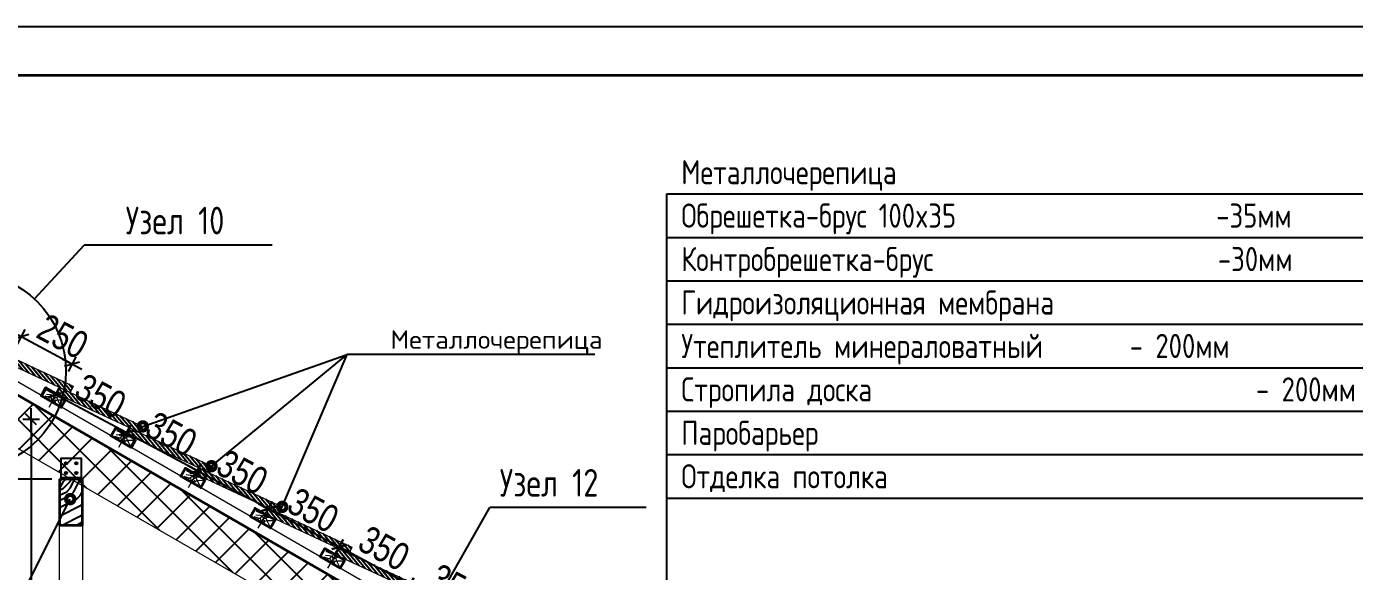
# Model space of a CAD drawing. Extents: x -12289450 to -10763036, y -7834513 to -6150123.
# Drawn here: x -10928053 to -10922280, y -7674632 to -7672261 of the extents above; entities that cross this region are included whole.
import ezdxf

# ---------------------------------------------------------------- set-up
doc = ezdxf.new("R2010")
doc.units = 0
doc.header["$LTSCALE"] = 25
doc.header["$PDMODE"] = 35
doc.layers.get('DefPoints').update_dxf_attribs({"color": 10, "lineweight": 30})
for name, color, linetype in [('004-ВСПЛИНИИ', 15, 'Continuous'), ('005-РАЗМЕРЫ', 252, 'Continuous'), ('008-ШТРИХОВКА', 252, 'Continuous'), ('1рамка1', 7, 'Continuous'), ('Annotation - Text', 7, 'Continuous'), ('ArchiCAD', 7, 'Continuous'), ('Крыши', 7, 'Continuous'), ('Новое', 51, 'Continuous'), ('Примечания', 7, 'Continuous')]:
    doc.layers.add(name, color=color, linetype=linetype)
for name, color, linetype, lineweight in [('RAZMER', 7, 'Continuous', 9), ('Перегор', 4, 'Continuous', 20), ('Стена', 7, 'Continuous', 5), ('СТЕНЫ', 5, 'Continuous', 40), ('тонкий', 114, 'Continuous', 20), ('Штрих', 9, 'Continuous', 13)]:
    doc.layers.add(name, color=color, linetype=linetype, lineweight=lineweight)
doc.styles.add('GOST 2.304', font='cs_gost2304.shx')
doc.styles.get("Standard").update_dxf_attribs({"font": 'arial.ttf'})
doc.styles.add('TXT0', font='txt', dxfattribs={"width": 0.8})
doc.dimstyles.new('Копия 3 РАЗМЕРЫ 3', dxfattribs={"dimscale": 30, "dimtxt": 4, "dimasz": 0.08, "dimexe": 0, "dimexo": 0, "dimgap": 0.9, "dimtad": 1, "dimdec": 0, "dimzin": 0, "dimdsep": 46, "dimtxsty": 'TXT0', "dimblk1": 'A8MITTA', "dimblk2": 'A8MITTA', "dimsah": 1, "dimcen": 0.3, "dimse1": 1, "dimse2": 1, "dimadec": 0, "dimazin": 0, "dimtp": 6, "dimtm": 6, "dimtfac": 1, "dimtdec": 0, "dimtofl": 0, "dimtmove": 0, "dimatfit": 3, "dimldrblk": 'A8MITTA', "dimfxl": 0, "dimtolj": 1, "dimtzin": 0, "dimarcsym": 0})

# ---------------------------------------------------------------- blocks, each defined once
blk = doc.blocks.new('ytjtyj')
at = {"layer": 'Перегор', "linetype": 'Continuous'}
for p, q in [((-3.6, 13.4), (-21.6, 6.9)), ((-12.6, 10.2), (11.8, -56.9))]:
    blk.add_line(p, q, dxfattribs=at)
at = {"layer": 'Стена', "linetype": 'Continuous', "ltscale": 100}
blk.add_line((51.9, -12.5), (38.2, 25), dxfattribs=at)
blk.add_lwpolyline([(-55.8, -9.2), (-42.1, -46.8), (51.9, -12.5), (38.2, 25), (-55.8, -9.2)], close=True, dxfattribs=at)
at = {"layer": 'Штрих', "linetype": 'Continuous', "ltscale": 100}
for p, q in [((-10.2, 4.4), (-15.6, -3.3)), ((0.3, 8.6), (-10.2, 4.4)), ((2, -2.6), (-4.9, 6.5)), ((7.6, 8.6), (0.3, 8.6)), ((32.8, 15.1), (7.6, 8.6)), ((-20.7, -18.1), (-46.9, -13.8)), ((-18.6, -15.3), (-38.4, -41.9)), ((-20.7, -2.7), (-33.2, -0.9)), ((-15.6, -6.6), (-20.7, -2.7)), ((-15.1, -22.2), (-20.7, -18.1)), ((-15.6, -8.5), (-18.6, -15.3)), ((-15.6, -3.3), (-15.6, -8.5)), ((-7.2, -13), (-15.6, -6.6)), ((-9.5, -24.4), (-15.1, -22.2)), ((-8.9, -23.1), (-12.3, -30.7)), ((-12.3, -30.7), (-11.7, -34.8)), ((-0.7, -26.6), (-9.5, -24.4)), ((-9, -18.9), (-8.9, -23.1)), ((-1.7, -7.1), (-7.2, -13)), ((-1.2, -17.6), (-7.2, -13)), ((2, -2.6), (-1.7, -7.1)), ((8.3, -25.3), (-0.7, -26.6)), ((1.3, -25.2), (0.1, -30.6)), ((5.7, -20.6), (1.3, -25.2)), ((7.1, -0.5), (2, -2.6)), ((5.7, -5.8), (2, -2.6)), ((7.2, -9.7), (5.7, -5.8)), ((8.7, -14.8), (5.7, -20.6)), ((12.9, -0.7), (7.1, -0.5)), ((13.7, -13.8), (7.2, -9.7)), ((13.7, -13.8), (8.7, -14.8)), ((30.7, -2.1), (12.9, -0.7)), ((17.6, -17.7), (13.7, -13.8)), ((19.4, -13.8), (13.7, -13.8)), ((17.5, -23.8), (14, -25.5)), ((21.4, -22.6), (17.5, -23.8)), ((20.1, -23), (17.6, -17.7)), ((37.5, -10.5), (19.4, -13.8))]:
    blk.add_line(p, q, dxfattribs=at)
blk = doc.blocks.new('A8MITTA', base_point=(3180, 3140))
for p, q in [((3180, 3155), (3180, 3125)), ((3160, 3140), (3200, 3140)), ((3170, 3130), (3190, 3150))]:
    blk.add_line(p, q)
blk = doc.blocks.new('*D1011')
at = {"layer": '005-РАЗМЕРЫ', "color": 0, "lineweight": -2, "ltscale": 4, "transparency": 16777216}
blk.add_line((-10926079.4, -7674855.2), (-10926383.3, -7674691.9), dxfattribs=at)
at = {"layer": 'DefPoints', "color": 0, "ltscale": 4, "transparency": 16777216}
for p in [(-10926385.4, -7674690.8), (-10926417, -7674749.5), (-10926113.9, -7674924.5)]:
    blk.add_point(p, dxfattribs=at)
at = {"layer": '005-РАЗМЕРЫ', "color": 0, "lineweight": -2, "ltscale": 4, "transparency": 16777216, "xscale": 2.4, "yscale": 2.4, "zscale": 2.4}
for p, rotation in [((-10926385.4, -7674690.8), 151.7584222116496), ((-10926077.2, -7674856.3), 331.7584222116496)]:
    blk.add_blockref('A8MITTA', p, dxfattribs=dict(at, rotation=rotation))
at = {"layer": '005-РАЗМЕРЫ', "color": 0, "ltscale": 4, "transparency": 16777216, "insert": (-10926190.2, -7674696.9), "char_height": 120, "attachment_point": 5, "rotation": 331.75842, "style": 'TXT0'}
blk.add_mtext('\\A1;350', dxfattribs=at)
blk = doc.blocks.new('*D1012')
at = {"layer": '005-РАЗМЕРЫ', "color": 0, "lineweight": -2, "ltscale": 4, "transparency": 16777216}
blk.add_line((-10926387.5, -7674689.6), (-10926691.5, -7674526.3), dxfattribs=at)
at = {"layer": 'DefPoints', "color": 0, "ltscale": 4, "transparency": 16777216}
for p in [(-10926693.6, -7674525.2), (-10926720.1, -7674574.5), (-10926417, -7674749.5)]:
    blk.add_point(p, dxfattribs=at)
at = {"layer": '005-РАЗМЕРЫ', "color": 0, "lineweight": -2, "ltscale": 4, "transparency": 16777216, "xscale": 2.4, "yscale": 2.4, "zscale": 2.4}
for p, rotation in [((-10926693.6, -7674525.2), 151.7584222116496), ((-10926385.4, -7674690.8), 331.7584222116496)]:
    blk.add_blockref('A8MITTA', p, dxfattribs=dict(at, rotation=rotation))
at = {"layer": '005-РАЗМЕРЫ', "color": 0, "ltscale": 4, "transparency": 16777216, "insert": (-10926498.4, -7674531.3), "char_height": 120, "attachment_point": 5, "rotation": 331.75842, "style": 'TXT0'}
blk.add_mtext('\\A1;350', dxfattribs=at)
blk = doc.blocks.new('*D1013')
at = {"layer": '005-РАЗМЕРЫ', "color": 0, "lineweight": -2, "ltscale": 4, "transparency": 16777216}
blk.add_line((-10926695.7, -7674524.1), (-10926999.7, -7674360.8), dxfattribs=at)
at = {"layer": 'DefPoints', "color": 0, "ltscale": 4, "transparency": 16777216}
for p in [(-10927001.8, -7674359.7), (-10927023.2, -7674399.5), (-10926720.1, -7674574.5)]:
    blk.add_point(p, dxfattribs=at)
at = {"layer": '005-РАЗМЕРЫ', "color": 0, "lineweight": -2, "ltscale": 4, "transparency": 16777216, "xscale": 2.4, "yscale": 2.4, "zscale": 2.4}
for p, rotation in [((-10927001.8, -7674359.7), 151.7584222116496), ((-10926693.6, -7674525.2), 331.7584222116496)]:
    blk.add_blockref('A8MITTA', p, dxfattribs=dict(at, rotation=rotation))
at = {"layer": '005-РАЗМЕРЫ', "color": 0, "ltscale": 4, "transparency": 16777216, "insert": (-10926806.5, -7674365.8), "char_height": 120, "attachment_point": 5, "rotation": 331.75842, "style": 'TXT0'}
blk.add_mtext('\\A1;350', dxfattribs=at)
blk = doc.blocks.new('*D1014')
at = {"layer": '005-РАЗМЕРЫ', "color": 0, "lineweight": -2, "ltscale": 4, "transparency": 16777216}
blk.add_line((-10927003.9, -7674358.5), (-10927307.9, -7674195.3), dxfattribs=at)
at = {"layer": 'DefPoints', "color": 0, "ltscale": 4, "transparency": 16777216}
for p in [(-10927326.3, -7674224.5), (-10927310, -7674194.1), (-10927023.2, -7674399.5)]:
    blk.add_point(p, dxfattribs=at)
at = {"layer": '005-РАЗМЕРЫ', "color": 0, "lineweight": -2, "ltscale": 4, "transparency": 16777216, "xscale": 2.4, "yscale": 2.4, "zscale": 2.4}
for p, rotation in [((-10927310, -7674194.1), 151.7584222116496), ((-10927001.8, -7674359.7), 331.7584222116496)]:
    blk.add_blockref('A8MITTA', p, dxfattribs=dict(at, rotation=rotation))
at = {"layer": '005-РАЗМЕРЫ', "color": 0, "ltscale": 4, "transparency": 16777216, "insert": (-10927114.7, -7674200.3), "char_height": 120, "attachment_point": 5, "rotation": 331.75842, "style": 'TXT0'}
blk.add_mtext('\\A1;350', dxfattribs=at)
blk = doc.blocks.new('*D1015')
at = {"layer": '005-РАЗМЕРЫ', "color": 0, "lineweight": -2, "ltscale": 4, "transparency": 16777216}
blk.add_line((-10927312.1, -7674193), (-10927616.1, -7674029.7), dxfattribs=at)
at = {"layer": 'DefPoints', "color": 0, "ltscale": 4, "transparency": 16777216}
for p in [(-10927629.4, -7674049.5), (-10927618.2, -7674028.6), (-10927326.3, -7674224.5)]:
    blk.add_point(p, dxfattribs=at)
at = {"layer": '005-РАЗМЕРЫ', "color": 0, "lineweight": -2, "ltscale": 4, "transparency": 16777216, "xscale": 2.4, "yscale": 2.4, "zscale": 2.4}
for p, rotation in [((-10927618.2, -7674028.6), 151.7584222116496), ((-10927310, -7674194.1), 331.7584222116496)]:
    blk.add_blockref('A8MITTA', p, dxfattribs=dict(at, rotation=rotation))
at = {"layer": '005-РАЗМЕРЫ', "color": 0, "ltscale": 4, "transparency": 16777216, "insert": (-10927422.9, -7674034.7), "char_height": 120, "attachment_point": 5, "rotation": 331.75842, "style": 'TXT0'}
blk.add_mtext('\\A1;350', dxfattribs=at)
blk = doc.blocks.new('*D1016')
at = {"layer": '005-РАЗМЕРЫ', "color": 0, "lineweight": -2, "ltscale": 4, "transparency": 16777216}
blk.add_line((-10927620.3, -7674027.5), (-10927924.3, -7673864.2), dxfattribs=at)
at = {"layer": 'DefPoints', "color": 0, "ltscale": 4, "transparency": 16777216}
for p in [(-10927932.5, -7673874.5), (-10927926.4, -7673863.1), (-10927629.4, -7674049.5)]:
    blk.add_point(p, dxfattribs=at)
at = {"layer": '005-РАЗМЕРЫ', "color": 0, "lineweight": -2, "ltscale": 4, "transparency": 16777216, "xscale": 2.4, "yscale": 2.4, "zscale": 2.4}
for p, rotation in [((-10927926.4, -7673863.1), 151.7584222116496), ((-10927618.2, -7674028.6), 331.7584222116496)]:
    blk.add_blockref('A8MITTA', p, dxfattribs=dict(at, rotation=rotation))
at = {"layer": '005-РАЗМЕРЫ', "color": 0, "ltscale": 4, "transparency": 16777216, "insert": (-10927731.1, -7673869.2), "char_height": 120, "attachment_point": 5, "rotation": 331.75842, "style": 'TXT0'}
blk.add_mtext('\\A1;350', dxfattribs=at)
blk = doc.blocks.new('*D1017')
at = {"layer": '005-РАЗМЕРЫ', "color": 0, "lineweight": -2, "ltscale": 4, "transparency": 16777216}
blk.add_line((-10927857.6, -7673728.4), (-10928073.5, -7673612.4), dxfattribs=at)
at = {"layer": 'DefPoints', "color": 0, "ltscale": 4, "transparency": 16777216}
for p in [(-10928075.6, -7673611.3), (-10928173.1, -7673792.8), (-10927956.6, -7673917.8)]:
    blk.add_point(p, dxfattribs=at)
at = {"layer": '005-РАЗМЕРЫ', "color": 0, "lineweight": -2, "ltscale": 4, "transparency": 16777216, "xscale": 2.4, "yscale": 2.4, "zscale": 2.4}
for p, rotation in [((-10928075.6, -7673611.3), 151.7584222116496), ((-10927855.5, -7673729.5), 331.7584222116496)]:
    blk.add_blockref('A8MITTA', p, dxfattribs=dict(at, rotation=rotation))
at = {"layer": '005-РАЗМЕРЫ', "color": 0, "ltscale": 4, "transparency": 16777216, "insert": (-10927895.3, -7673609.4), "char_height": 120, "attachment_point": 5, "rotation": 331.75842, "style": 'TXT0'}
blk.add_mtext('\\A1;250', dxfattribs=at)
blk = doc.blocks.new('*D1035')
at = {"layer": '005-РАЗМЕРЫ', "color": 0, "lineweight": -2, "ltscale": 4, "transparency": 16777216}
blk.add_line((-10928033, -7673972.1), (-10928033, -7677047.5), dxfattribs=at)
at = {"layer": 'DefPoints', "color": 0, "ltscale": 4, "transparency": 16777216}
for p in [(-10928109, -7673969.7), (-10928109, -7677049.9), (-10928033, -7677049.9)]:
    blk.add_point(p, dxfattribs=at)
at = {"layer": '005-РАЗМЕРЫ', "color": 0, "lineweight": -2, "ltscale": 4, "transparency": 16777216, "xscale": 2.4, "yscale": 2.4, "zscale": 2.4}
for p, rotation in [((-10928033, -7673969.7), 90), ((-10928033, -7677049.9), 270)]:
    blk.add_blockref('A8MITTA', p, dxfattribs=dict(at, rotation=rotation))
at = {"layer": '005-РАЗМЕРЫ', "color": 0, "ltscale": 4, "transparency": 16777216, "insert": (-10928120, -7675850.5), "char_height": 120, "attachment_point": 5, "rotation": 90, "style": 'TXT0'}
blk.add_mtext('\\A1;3080', dxfattribs=at)
blk = doc.blocks.new('*D1126')
at = {"layer": '005-РАЗМЕРЫ', "color": 0, "lineweight": -2, "ltscale": 4, "transparency": 16777216}
blk.add_arc((-10923045.2, -7677009.9), 1211.2, 150.11353, 179.88647, dxfattribs=at)
at = {"layer": 'DefPoints', "color": 0, "ltscale": 4, "transparency": 16777216}
for p in [(-10928309.1, -7673970.7), (-10924183.4, -7676595.6), (-10923409.1, -7676799.8), (-10932959.1, -7677009.9), (-10923659.1, -7677009.9)]:
    blk.add_point(p, dxfattribs=at)
at = {"layer": '005-РАЗМЕРЫ', "color": 0, "lineweight": -2, "ltscale": 4, "transparency": 16777216, "xscale": 2.4, "yscale": 2.4, "zscale": 2.4}
for p, rotation in [((-10924094.1, -7676404.3), 60.05676570589963), ((-10924256.4, -7677009.9), 269.9432342983295)]:
    blk.add_blockref('A8MITTA', p, dxfattribs=dict(at, rotation=rotation))
at = {"layer": '005-РАЗМЕРЫ', "color": 0, "ltscale": 4, "transparency": 16777216, "insert": (-10924319.5, -7676762), "char_height": 120, "attachment_point": 5, "rotation": 78.9912, "style": 'TXT0'}
blk.add_mtext('\\A1;30°', dxfattribs=at)

msp = doc.modelspace()

# ---------------------------------------------------------------- hatches: boundary and pattern name
at = {"layer": '008-ШТРИХОВКА'}
h = msp.add_hatch(dxfattribs=at)
h.set_pattern_fill('ANSI31', color=251, scale=4, angle=5, style=0)
h.set_pattern_definition([(130, (-22685716.451, -659870.611), (9.728764428, 8.163402643), [])])
h.paths.add_polyline_path([(-10928223.2, -7673685.2), (-10928221.6, -7673682.5), (-10928224.4, -7673680.9), (-10928213.1, -7673656.8), (-10927850.6, -7673825.9), (-10927863.3, -7673853)])
at = {"layer": '008-ШТРИХОВКА', "ltscale": 3}
h = msp.add_hatch(dxfattribs=at)
h.set_pattern_fill('ANSI37', color=256, scale=30)
h.set_pattern_definition([(45, (-10933209.11, -7676799.76), (-67.3519, 67.3519), []), (135, (-10933209.11, -7676799.76), (-67.3519, -67.3519), [])])
h.paths.add_polyline_path([(-10924009.1, -7676222.4), (-10924009.1, -7676395.6), (-10923554.1, -7676658.3), (-10923554.1, -7676654.9), (-10923464.1, -7676654.9), (-10923464.1, -7676710.3), (-10923409.1, -7676742), (-10923409.1, -7676568.8)])
h.paths.add_polyline_path([(-10923709.1, -7676434.3), (-10923709.1, -7676435.3, 0.403433), (-10923704.3, -7676430.3), (-10923705.3, -7676430.3, -0.40079)], flags=16)
h.paths.add_polyline_path([(-10923704.1, -7676534.3, -1), (-10923714.1, -7676534.3, -1)], flags=16)
h.paths.add_polyline_path([(-10923974.3, -7676378.3, -1), (-10923984.3, -7676378.3, -1)], flags=16)
h.paths.add_polyline_path([(-10923979.3, -7676270.3), (-10923979.3, -7676269.3, 0.425077), (-10923984.5, -7676274.3), (-10923983.5, -7676274.3, -0.427766)], flags=16)
h.paths.add_polyline_path([(-10923438.9, -7676590.2), (-10923438.9, -7676591.1, 0.403433), (-10923434.1, -7676586.1), (-10923435.1, -7676586.1, -0.40079)], flags=16)
h.paths.add_polyline_path([(-10923443.9, -7676690.2, -1), (-10923433.9, -7676690.2, -1)], flags=16)
h.paths.add_polyline_path([(-10924009.1, -7676395.6), (-10924009.1, -7676222.4), (-10925303.3, -7675475.2, -0.449807), (-10925316.5, -7675477.9), (-10925432, -7675631.9), (-10925041.2, -7675857.5), (-10924970.8, -7675781.6, -0.208652), (-10924973.7, -7675775, -1), (-10924955.7, -7675775, -0.654736), (-10924970.8, -7675781.6), (-10925041.2, -7675857.5), (-10923554.1, -7676716), (-10923554.1, -7676658.3)])
h.paths.add_polyline_path([(-10923409.1, -7676742), (-10923464.1, -7676710.3), (-10923464.1, -7676744.9), (-10923459.1, -7676744.9), (-10923459.1, -7676770.9), (-10923409.1, -7676799.8)])
h.paths.add_polyline_path([(-10928309.1, -7673739.8), (-10933209.1, -7676568.8), (-10933209.1, -7676799.8), (-10928309.1, -7673970.7), (-10926554.1, -7674984), (-10926554.1, -7674919.9), (-10926464.1, -7674919.9), (-10926464.1, -7675009.9), (-10926459.1, -7675009.9), (-10926459.1, -7675038.8), (-10925432, -7675631.9), (-10925316.5, -7675477.9, -0.379494), (-10925318.9, -7675466.2)])
h.paths.add_polyline_path([(-10927841.7, -7674203.6, -1), (-10927831.7, -7674203.6, -1)], flags=16)
h.paths.add_polyline_path([(-10927841.7, -7674161.1, -1), (-10927831.7, -7674161.1, -1)], flags=16)
h.paths.add_polyline_path([(-10927886.8, -7674203.6, -1), (-10927876.8, -7674203.6, -1)], flags=16)
h.paths.add_polyline_path([(-10927886.8, -7674161.1, -1), (-10927876.8, -7674161.1, -1)], flags=16)
h.paths.add_polyline_path([(-10928174.2, -7673872.7), (-10928174.2, -7673871.8, 0.403433), (-10928179, -7673876.7), (-10928178, -7673876.7, -0.40079)], flags=16)
h.paths.add_polyline_path([(-10928244.2, -7673936.5), (-10928244.2, -7673935.5, 0.400203), (-10928249, -7673940.5), (-10928248, -7673940.5, -0.40079)], flags=0)
h.paths.add_polyline_path([(-10928244.1, -7673936.5), (-10928244.1, -7673935.5, 0.406669), (-10928249, -7673940.5), (-10928248, -7673940.5, -0.40079)], flags=16)
h.paths.add_polyline_path([(-10928244.2, -7673872.7), (-10928244.2, -7673871.8, 0.400203), (-10928249, -7673876.7), (-10928248, -7673876.7, -0.40079)], flags=0)
h.paths.add_polyline_path([(-10928244.1, -7673872.7), (-10928244.1, -7673871.7, 0.406669), (-10928249, -7673876.7), (-10928248, -7673876.7, -0.40079)], flags=16)
h.paths.add_polyline_path([(-10928244.2, -7673809), (-10928244.2, -7673808, 0.400203), (-10928249, -7673813), (-10928248, -7673813, -0.40079)], flags=0)
h.paths.add_polyline_path([(-10928244.1, -7673809), (-10928244.1, -7673808, 0.406669), (-10928249, -7673813), (-10928248, -7673813, -0.40079)], flags=16)
h.paths.add_polyline_path([(-10928369.2, -7673940.5), (-10928370, -7673940.5, -0.415546), (-10928374, -7673944.5), (-10928374, -7673945.5, 0.403433)], flags=16)
h.paths.add_polyline_path([(-10928374.2, -7673936.5), (-10928374.2, -7673935.5, 0.403433), (-10928379, -7673940.5), (-10928378.2, -7673940.5, -0.415546)], flags=16)
h.paths.add_polyline_path([(-10928369.2, -7673876.7), (-10928370, -7673876.7, -0.415546), (-10928374, -7673880.8), (-10928374, -7673881.7, 0.403433)], flags=16)
h.paths.add_polyline_path([(-10928374.2, -7673872.7), (-10928374.2, -7673871.8, 0.403433), (-10928379, -7673876.7), (-10928378.2, -7673876.7, -0.415546)], flags=16)
h.paths.add_polyline_path([(-10928374.2, -7673809), (-10928374.2, -7673809, 0.415546), (-10928378.2, -7673813), (-10928378, -7673813, -0.40079)], flags=0)
h.paths.add_polyline_path([(-10928369, -7673813, -1), (-10928379, -7673813), (-10928379.2, -7673813, 0.425077), (-10928374, -7673818), (-10928374, -7673813), (-10928379, -7673813, 0.413145), (-10928374, -7673818), (-10928374, -7673818, -0.425077), (-10928379.2, -7673813, -1.020293)], flags=16)
h.paths.add_polyline_path([(-10928444.2, -7673872.7), (-10928444.2, -7673871.8, 0.403433), (-10928449, -7673876.7), (-10928448, -7673876.7, -0.40079)], flags=16)
h.paths.add_polyline_path([(-10930091.7, -7674983.6, -1), (-10930081.7, -7674983.6, -1)], flags=16)
h.paths.add_polyline_path([(-10930091.7, -7674941.1, -1), (-10930081.7, -7674941.1, -1)], flags=16)
h.paths.add_polyline_path([(-10930136.8, -7674983.6, -1), (-10930126.8, -7674983.6, -1)], flags=16)
h.paths.add_polyline_path([(-10930136.8, -7674941.1, -1), (-10930126.8, -7674941.1, -1)], flags=16)
h.paths.add_polyline_path([(-10933091.7, -7676676.1, -1), (-10933081.7, -7676676.1, -1)], flags=16)
h.paths.add_polyline_path([(-10933091.7, -7676718.6, -1), (-10933081.7, -7676718.6, -1)], flags=16)
h.paths.add_polyline_path([(-10933136.8, -7676676.1, -1), (-10933126.8, -7676676.1, -1)], flags=16)
h.paths.add_polyline_path([(-10933136.8, -7676718.6, -1), (-10933126.8, -7676718.6, -1)], flags=16)
at = {"layer": '008-ШТРИХОВКА'}
h = msp.add_hatch(dxfattribs=at)
h.set_pattern_fill('ANSI31', color=251, scale=4, angle=5, style=0)
h.set_pattern_definition([(130, (-22685413.342, -660045.611), (9.728764428, 8.163402643), [])])
h.paths.add_polyline_path([(-10927920.1, -7673860.2), (-10927918.5, -7673857.5), (-10927921.2, -7673855.9), (-10927910, -7673831.8), (-10927547.5, -7674000.9), (-10927560.2, -7674028)])
h = msp.add_hatch(dxfattribs=at)
h.set_pattern_fill('ANSI31', color=251, scale=4, angle=5, style=0)
h.set_pattern_definition([(130, (-22685110.233, -660220.611), (9.728764428, 8.163402643), [])])
h.paths.add_polyline_path([(-10927617, -7674035.2), (-10927615.4, -7674032.5), (-10927618.1, -7674030.9), (-10927606.9, -7674006.8), (-10927244.4, -7674175.9), (-10927257, -7674203)])
h = msp.add_hatch(dxfattribs=at)
h.set_pattern_fill('ANSI31', color=251, scale=4, angle=5, style=0)
h.set_pattern_definition([(130, (-22684807.125, -660395.611), (9.728764428, 8.163402643), [])])
h.paths.add_polyline_path([(-10927313.9, -7674210.2), (-10927312.3, -7674207.5), (-10927315, -7674205.9), (-10927303.8, -7674181.8), (-10926941.3, -7674350.9), (-10926953.9, -7674378)])
h = msp.add_hatch(dxfattribs=at)
h.set_pattern_fill('WOODFACE', color=251, scale=300, style=0, pattern_type=2)
h.set_pattern_definition([(0, (746247, -567015.16), (300, 300), [15, -285]), (90, (746367, -566910.16), (-300, 300), [30, -270]), (45, (746306.99, -566940.16), (3e-14, 300), [21.21, -63.63, 21.21, -42.42, 148.5, -127.2940687]), (45, (746231.99, -567030.16), (3e-14, 300), [21.213, -42.426, 21.213, -339.4120686]), (45, (746336.99, -567000.16), (3e-14, 300), [21.213, -403.0510686]), (45, (746366.99, -567015.16), (3e-14, 300), [21.213, -403.0510686]), (45, (746321.99, -566985.16), (3e-14, 300), [21.213, -403.0510686]), (45, (746306.99, -566970.16), (3e-14, 300), [42.426, -381.8380686]), (45, (746381.99, -566745.16), (3e-14, 300), [42.426, -381.8380686]), (45, (746276.99, -566955.16), (3e-14, 300), [84.852, -339.4120686]), (45, (746261.99, -566940.16), (3e-14, 300), [84.852, -339.4120686]), (45, (746456.99, -566850.16), (3e-14, 300), [84.852, -339.4120686]), (45, (746246.99, -566910.16), (3e-14, 300), [63.6396, -360.6244686]), (45, (746186.99, -566865.16), (3e-14, 300), [63.6396, -360.6244686]), (45, (746216.99, -566895.16), (3e-14, 300), [63.6396, -360.6244686]), (45, (746411.99, -566805.16), (3e-14, 300), [106.06602, -318.1980486]), (45, (746381.99, -566790.16), (3e-14, 300), [106.06602, -318.1980486]), (45, (746411.99, -566865.16), (3e-14, 300), [148.492424, -275.7716445]), (26.5650512, (746276.99, -566985.16), (300, 1e-07), [33.541017, -637.279374]), (26.5650512, (746336.99, -566895.16), (300, 1e-07), [33.541017, -637.279374]), (26.5650512, (746321.99, -566925.16), (300, 1e-07), [33.541017, -637.279374]), (26.5650512, (746261.99, -567015.16), (300, 1e-07), [67.08204, -603.738353]), (26.5650512, (746321.99, -566880.16), (300, 1e-07), [100.623059, -570.197334]), (26.5650512, (746291.99, -566865.16), (300, 1e-07), [134.1640785, -536.6563146]), (26.5650512, (746261.99, -566850.16), (300, 1e-07), [134.1640785, -536.6563146]), (26.5650512, (746216.99, -566760.16), (300, 1e-07), [134.1640785, -536.6563146]), (26.5650512, (746216.99, -566790.16), (300, 1e-07), [167.7051, -503.115293]), (26.5650512, (746231.99, -566820.16), (300, 1e-07), [167.7051, -503.115293]), (63.4349488, (746336.99, -566940.16), (2e-08, 300), [33.541017, -637.279374]), (63.4349488, (746291.99, -566970.16), (2e-08, 300), [33.541017, -637.279374]), (63.4349488, (746246.99, -567015.16), (2e-08, 300), [67.08204, -603.738353]), (63.4349488, (746336.99, -566970.16), (2e-08, 300), [67.08204, -603.738353]), (63.4349488, (746216.99, -567030.16), (2e-08, 300), [100.623059, -570.197334]), (63.4349488, (746186.99, -567030.16), (2e-08, 300), [134.1640785, -536.6563146]), (63.4349488, (746456.99, -567015.16), (2e-08, 300), [134.1640785, -536.6563146]), (63.4349488, (746351.99, -566985.16), (2e-08, 300), [134.1640785, -536.6563146]), (63.4349488, (746411.99, -567015.16), (2e-08, 300), [167.7051, -503.115293]), (63.4349488, (746381.99, -567000.16), (2e-08, 300), [167.7051, -503.115293])])
h.paths.add_polyline_path([(-10927809.1, -7674429.9), (-10927809.1, -7674229.9), (-10927909.1, -7674229.9), (-10927909.1, -7674429.9)])
h = msp.add_hatch(dxfattribs=at)
h.set_pattern_fill('ANSI31', color=251, scale=4, angle=5, style=0)
h.set_pattern_definition([(130, (-22684504.016, -660570.611), (9.728764428, 8.163402643), [])])
h.paths.add_polyline_path([(-10927010.8, -7674385.2), (-10927009.2, -7674382.5), (-10927011.9, -7674380.9), (-10927000.7, -7674356.8), (-10926638.2, -7674525.9), (-10926650.8, -7674553)])
h = msp.add_hatch(dxfattribs=at)
h.set_pattern_fill('ANSI31', color=251, scale=4, angle=5, style=0)
h.set_pattern_definition([(130, (-22684200.907, -660745.611), (9.728764428, 8.163402643), [])])
h.paths.add_polyline_path([(-10926707.7, -7674560.2), (-10926706.1, -7674557.5), (-10926708.8, -7674555.9), (-10926697.6, -7674531.8), (-10926335, -7674700.9), (-10926347.7, -7674728)])

# ---------------------------------------------------------------- linework, layer by layer
at = {"lineweight": 25, "ltscale": 20}
for p, q in [((-10927547.5, -7674000.9), (-10926659.6, -7673687.9)), ((-10927248.8, -7674173.8), (-10926659.6, -7673687.9)), ((-10926941.3, -7674350.9), (-10926659.6, -7673687.9)), ((-10925581.6, -7673687.9), (-10926659.6, -7673687.9)), ((-10928097.2, -7674781.9), (-10927863, -7674317.1))]:
    msp.add_line(p, q, dxfattribs=at)
at = {"lineweight": 25, "ltscale": 20, "const_width": 36}
for points in [[(-10927538.5, -7674001.7, 1), (-10927556.5, -7674000.1, 1)], [(-10927239.9, -7674174.6, 1), (-10927257.8, -7674173, 1)], [(-10927854, -7674317.1, 1), (-10927872, -7674317.1, 1)], [(-10926932.3, -7674351.7, 1), (-10926950.2, -7674350.1, 1)]]:
    msp.add_lwpolyline(points, format="xyb", close=True, dxfattribs=at)
at = {"layer": '004-ВСПЛИНИИ', "color": 1}
for p, q in [((-10928018.5, -7673445.8), (-10927802.1, -7673212.1)), ((-10926985.6, -7673212.1), (-10927802.1, -7673212.1)), ((-10926328.4, -7674865.4), (-10926039.2, -7674352.9)), ((-10925359.4, -7674352.9), (-10926039.2, -7674352.9))]:
    msp.add_line(p, q, dxfattribs=at)
msp.add_circle((-10928309.1, -7673759.7), 427.7, dxfattribs=at)
at = {"layer": '1рамка1', "color": 7, "lineweight": 25, "ltscale": 133.333333}
msp.add_line((-10927814.1, -7674224.9), (-10927904.1, -7674224.9), dxfattribs=at)
msp.add_lwpolyline([(-10927904.1, -7674229.9), (-10927814.1, -7674229.9), (-10927814.1, -7674139.9), (-10927904.1, -7674139.9), (-10927904.1, -7674229.9)], close=True, dxfattribs=at)
for centre in [(-10927881.8, -7674161.1), (-10927836.7, -7674161.1), (-10927881.8, -7674203.6), (-10927836.7, -7674203.6)]:
    msp.add_circle(centre, 5, dxfattribs=at)
at = {"layer": 'ArchiCAD', "color": 7, "linetype": 'Continuous', "lineweight": 35}
msp.add_lwpolyline([(-10936531.3, -7672473.4), (-10919772.1, -7672473.4), (-10919772.1, -7684650.4), (-10936531.3, -7684650.4)], close=True, dxfattribs=at)
msp.add_lwpolyline([(-10936531.3, -7672473.4), (-10919772.1, -7672473.4), (-10919772.1, -7684650.4), (-10936531.3, -7684650.4)], close=True, dxfattribs=at)
at = {"layer": 'RAZMER', "ltscale": 4}
msp.add_line((-10922459.1, -7677059.6), (-10928309.1, -7673682.1), dxfattribs=at)
msp.add_lwpolyline([(-10928309.1, -7673970.7), (-10923409.1, -7676799.8), (-10923409.1, -7676568.8), (-10928309.1, -7673739.8)], dxfattribs=at)
at = {"layer": 'RAZMER', "color": 1, "lineweight": 35, "ltscale": 4}
msp.add_lwpolyline([(-10927909.1, -7674229.9), (-10927909.1, -7674429.9), (-10927809.1, -7674429.9), (-10927809.1, -7674229.9)], close=True, dxfattribs=at)
at = {"layer": 'Крыши', "lineweight": 18, "ltscale": 3}
msp.add_lwpolyline([(-10927909.1, -7675009.9), (-10927909.1, -7674429.9), (-10927809.1, -7674429.9), (-10927809.1, -7675009.9)], dxfattribs=at)
at = {"layer": 'Новое', "color": 7, "linetype": 'Continuous'}
msp.add_lwpolyline([(-10937379.9, -7672261.3), (-10919559.9, -7672261.3), (-10919559.9, -7684862.5), (-10937379.9, -7684862.5)], close=True, dxfattribs=at)
msp.add_lwpolyline([(-10937379.9, -7672261.3), (-10919559.9, -7672261.3), (-10919559.9, -7684862.5), (-10937379.9, -7684862.5)], close=True, dxfattribs=at)
at = {"layer": 'Перегор', "linetype": 'Continuous', "lineweight": 40, "ltscale": 100}
msp.add_line((-10923409.1, -7676568.8), (-10928309.1, -7673739.8), dxfattribs=at)
at = {"layer": 'Перегор', "linetype": 'Continuous', "ltscale": 100}
for points in [[(-10927850.6, -7673825.9), (-10927863.3, -7673853), (-10928225.8, -7673684), (-10928213.1, -7673656.8)], [(-10927547.5, -7674000.9), (-10927560.2, -7674028), (-10927922.7, -7673859), (-10927910, -7673831.8)], [(-10927244.4, -7674175.9), (-10927257, -7674203), (-10927619.6, -7674034), (-10927606.9, -7674006.8)], [(-10926941.3, -7674350.9), (-10926953.9, -7674378), (-10927316.5, -7674209), (-10927303.8, -7674181.8)], [(-10926638.2, -7674525.9), (-10926650.8, -7674553), (-10927013.3, -7674384), (-10927000.7, -7674356.8)], [(-10926335, -7674700.9), (-10926347.7, -7674728), (-10926710.2, -7674559), (-10926697.6, -7674531.8)]]:
    msp.add_lwpolyline(points, close=True, dxfattribs=at)
at = {"layer": 'Примечания', "linetype": 'Continuous', "lineweight": 25, "ltscale": 40}
msp.add_line((-10927943.1, -7674229.9), (-10928199.5, -7674229.9), dxfattribs=at)
at = {"layer": 'СТЕНЫ', "color": 2}
for points in [[(-10927881.8, -7673882.6), (-10927901.8, -7673917.2), (-10927988.4, -7673867.2), (-10927968.4, -7673832.6), (-10927881.8, -7673882.6)], [(-10927578.7, -7674057.6), (-10927598.7, -7674092.2), (-10927685.3, -7674042.2), (-10927665.3, -7674007.6), (-10927578.7, -7674057.6)], [(-10927275.6, -7674232.6), (-10927295.6, -7674267.2), (-10927382.2, -7674217.2), (-10927362.2, -7674182.6), (-10927275.6, -7674232.6)], [(-10926972.5, -7674407.6), (-10926992.5, -7674442.2), (-10927079.1, -7674392.2), (-10927059.1, -7674357.6), (-10926972.5, -7674407.6)], [(-10926669.4, -7674582.6), (-10926689.4, -7674617.2), (-10926776, -7674567.2), (-10926756, -7674532.6), (-10926669.4, -7674582.6)]]:
    msp.add_lwpolyline(points, close=True, dxfattribs=at)
at = {"layer": 'тонкий', "lineweight": 25, "ltscale": 2}
for p, q in [((-10925269.2, -7675764.4), (-10925269.2, -7672989.3)), ((-10925269.2, -7672989.3), (-10922200.6, -7672989.3)), ((-10925269.2, -7673178.3), (-10922200.6, -7673178.3)), ((-10925269.2, -7673367.3), (-10922200.6, -7673367.3)), ((-10925269.2, -7673556.3), (-10922200.6, -7673556.3)), ((-10925269.2, -7673745.3), (-10922200.6, -7673745.3)), ((-10925269.2, -7673934.3), (-10922200.6, -7673934.3)), ((-10925269.2, -7673934.3), (-10922200.6, -7673934.3)), ((-10925269.2, -7674123.3), (-10922200.6, -7674123.3)), ((-10925269.2, -7674123.3), (-10922200.6, -7674123.3)), ((-10925269.2, -7674312.3), (-10922200.6, -7674312.3))]:
    msp.add_line(p, q, dxfattribs=at)

# ---------------------------------------------------------------- block references
at = {"layer": '005-РАЗМЕРЫ', "color": 251, "ltscale": 0.04, "xscale": -1, "rotation": 349.9999999794174}
msp.add_blockref('ytjtyj', (-10927935.2, -7673863.9), dxfattribs=at)
at = {"layer": '005-РАЗМЕРЫ', "color": 251, "xscale": -1, "rotation": 349.9999999794174}
for p in [(-10927632.1, -7674038.9), (-10927329, -7674213.9), (-10927025.9, -7674388.9), (-10926722.7, -7674563.9)]:
    msp.add_blockref('ytjtyj', p, dxfattribs=at)

# ---------------------------------------------------------------- texts
at = {"layer": 'Annotation - Text', "color": 0, "lineweight": 25, "style": 'GOST 2.304'}
for s, p in [('Узел 10', (-10927622, -7673165.2)), ('Узел 12', (-10925995.8, -7674306.1))]:
    msp.add_text(s, height=120, dxfattribs=at).set_placement(p)
at = {"layer": 'Примечания', "color": 7, "insert": (-10925548.5, -7673633.9), "char_height": 80, "attachment_point": 6}
msp.add_mtext('\\A1;{\\Fsimplex|c204;Металлочерепица}', dxfattribs=at)
at = {"layer": 'тонкий', "lineweight": 25, "ltscale": 2, "style": 'GOST 2.304'}
for s, p in [('Металлочерепица ', (-10925206.2, -7672947.3)), ('Обрешетка-брус 100x35                     -35мм', (-10925206.2, -7673136.3)), ('Контробрешетка-брус                       -30мм', (-10925206.2, -7673325.3)), ('Гидроизоляционная мембрана', (-10925206.2, -7673514.3)), ('Утеплитель минераловатный       - 200мм', (-10925206.2, -7673703.3)), ('Стропила доска                               - 200мм', (-10925206.2, -7673892.3)), ('Паробарьер', (-10925206.2, -7674081.3)), ('Отделка потолка', (-10925206.2, -7674270.3))]:
    msp.add_text(s, height=105, dxfattribs=at).set_placement(p)

# ---------------------------------------------------------------- dimensions: what is measured, and where the dimension line sits
at = {"layer": '005-РАЗМЕРЫ', "ltscale": 4}
for base, p1, p2, angle, picture, middle in [((-10928075.6, -7673611.3), (-10927956.6, -7673917.8), (-10928173.1, -7673792.8), 331.75842, '*D1017', (-10927936.5, -7673686)), ((-10928033, -7677049.9), (-10928109, -7673969.7), (-10928109, -7677049.9), 90, '*D1035', (-10928033, -7675850.5))]:
    dim = msp.add_linear_dim(base=base, p1=p1, p2=p2, angle=angle, dimstyle='Копия 3 РАЗМЕРЫ 3', dxfattribs=at)
    dim.commit()
    dim.dimension.update_dxf_attribs({"geometry": picture, "text_midpoint": middle, "dimtype": 160})
for base, p1, p2, picture, middle in [((-10927926.4, -7673863.1), (-10927629.4, -7674049.5), (-10927932.5, -7673874.5), '*D1016', (-10927731.1, -7673869.2)), ((-10927618.2, -7674028.6), (-10927326.3, -7674224.5), (-10927629.4, -7674049.5), '*D1015', (-10927422.9, -7674034.7)), ((-10927310, -7674194.1), (-10927023.2, -7674399.5), (-10927326.3, -7674224.5), '*D1014', (-10927114.7, -7674200.3)), ((-10927001.8, -7674359.7), (-10926720.1, -7674574.5), (-10927023.2, -7674399.5), '*D1013', (-10926806.5, -7674365.8)), ((-10926693.6, -7674525.2), (-10926417, -7674749.5), (-10926720.1, -7674574.5), '*D1012', (-10926498.4, -7674531.3)), ((-10926385.4, -7674690.8), (-10926113.9, -7674924.5), (-10926417, -7674749.5), '*D1011', (-10926190.2, -7674696.9))]:
    dim = msp.add_linear_dim(base=base, p1=p1, p2=p2, angle=331.75842, dimstyle='Копия 3 РАЗМЕРЫ 3', dxfattribs=at)
    dim.commit()
    dim.dimension.update_dxf_attribs({"geometry": picture, "text_midpoint": middle})
dim = msp.add_angular_dim_2l(base=(-10924183.4, -7676595.6), line1=((-10923659.1, -7677009.9), (-10932959.1, -7677009.9)), line2=((-10928309.1, -7673970.7), (-10923409.1, -7676799.8)), dimstyle='Копия 3 РАЗМЕРЫ 3', dxfattribs=at)
dim.commit()
dim.dimension.update_dxf_attribs({"geometry": '*D1126', "text_midpoint": (-10924234.1, -7676778.6), "dimtype": 162})

doc.saveas('drawing.dxf')
